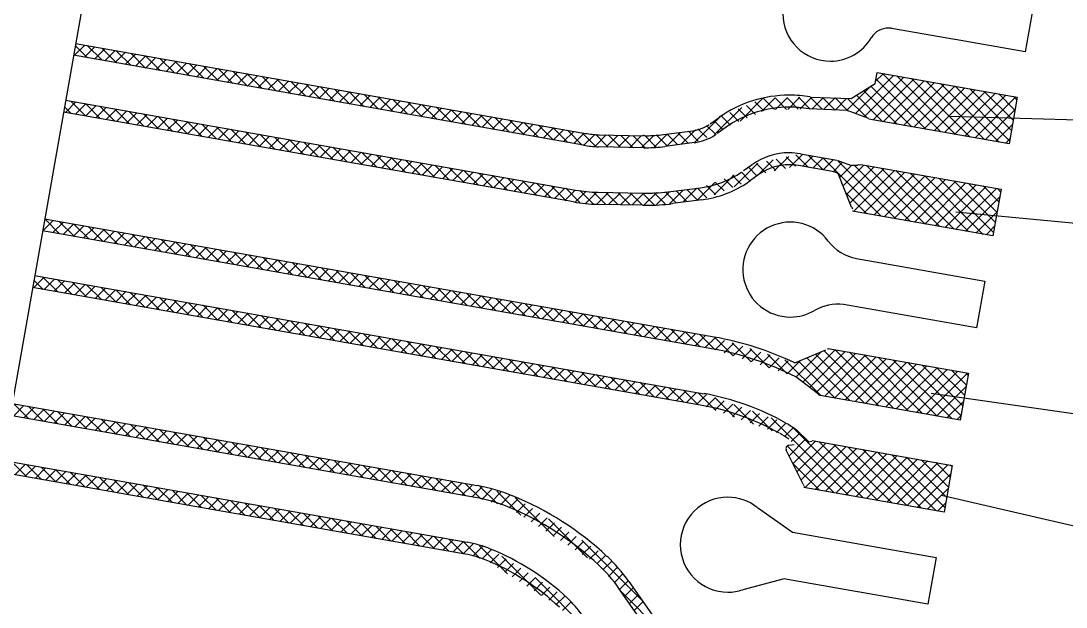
# Model space of a CAD drawing. Header units: millimetres. Extents: x 3193 to 3447, y -44 to 135.
# Drawn here: x 3371.35 to 3383.1, y 53.46 to 60.05 of the extents above; entities that cross this region are included whole.
import ezdxf

# ---------------------------------------------------------------- set-up
doc = ezdxf.new("R2010")
doc.units = ezdxf.units.MM
doc.header["$LTSCALE"] = 23.1
doc.layers.add('gbr-dxf_layer0', color=7, linetype='CONTINUOUS')
doc.layers.add('備註', color=1, linetype='CONTINUOUS')

msp = doc.modelspace()

# ---------------------------------------------------------------- linework, layer by layer
at = {"layer": 'gbr-dxf_layer0', "linetype": 'Continuous'}
for p, q in [((3382.731, 60.223), (3382.638, 59.698)), ((3381.847, 59.837), (3381.136, 59.962)), ((3382.638, 59.698), (3381.851, 59.836)), ((3380.951, 59.343), (3380.973, 59.467)), ((3380.973, 59.467), (3382.549, 59.189)), ((3380.682, 59.173), (3380.951, 59.343)), ((3380.221, 59.19), (3380.682, 59.173)), ((3382.549, 59.189), (3382.456, 58.664)), ((3371.856, 59.155), (3377.587, 58.145)), ((3377.563, 58.012), (3371.833, 59.022)), ((3380.638, 59.039), (3380.212, 59.056)), ((3380.881, 58.95), (3380.638, 59.039)), ((3382.456, 58.664), (3380.88, 58.941)), ((3377.85, 58.766), (3378.344, 58.756)), ((3380.492, 58.349), (3380.09, 58.42)), ((3380.534, 58.478), (3380.675, 58.425)), ((3380.675, 58.425), (3380.752, 58.426)), ((3380.789, 58.426), (3380.791, 58.433)), ((3380.791, 58.433), (3382.367, 58.155)), ((3380.537, 58.332), (3380.492, 58.349)), ((3380.686, 57.955), (3380.537, 58.332)), ((3382.367, 58.155), (3382.274, 57.63)), ((3382.274, 57.63), (3380.698, 57.907)), ((3380.744, 57.375), (3382.184, 57.121)), ((3371.509, 57.184), (3379.03, 55.858)), ((3382.184, 57.121), (3382.091, 56.596)), ((3379.007, 55.725), (3371.485, 57.051)), ((3382.091, 56.596), (3380.596, 56.859)), ((3380.048, 56.204), (3380.399, 56.351)), ((3380.423, 56.353), (3380.426, 56.365)), ((3380.426, 56.365), (3382.002, 56.087)), ((3380.314, 55.852), (3380.062, 56.047)), ((3382.002, 56.087), (3381.909, 55.562)), ((3381.909, 55.562), (3380.333, 55.839)), ((3380.074, 55.448), (3380.206, 55.316)), ((3380.206, 55.316), (3380.242, 55.323)), ((3380.243, 55.331), (3381.819, 55.053)), ((3380.143, 54.841), (3379.953, 55.224)), ((3379.982, 55.278), (3380.042, 55.289)), ((3381.819, 55.053), (3381.727, 54.528)), ((3381.727, 54.528), (3380.151, 54.805)), ((3379.629, 54.579), (3380.023, 54.304)), ((3380.023, 54.304), (3380.85, 54.158)), ((3380.85, 54.157), (3381.637, 54.019)), ((3381.637, 54.019), (3381.545, 53.493)), ((3379.929, 53.779), (3379.467, 53.656)), ((3379.969, 53.772), (3379.929, 53.779)), ((3381.545, 53.493), (3380.758, 53.632))]:
    msp.add_line(p, q, dxfattribs=at)
at = {"layer": 'gbr-dxf_layer0'}
for p, q in [((3371.969, 59.792), (3377.698, 58.782)), ((3377.675, 58.649), (3371.945, 59.659)), ((3379.1, 58.891), (3379.2, 58.962)), ((3379.277, 58.852), (3379.177, 58.781)), ((3378.574, 58.769), (3378.903, 58.812)), ((3378.351, 58.621), (3377.847, 58.631)), ((3378.921, 58.678), (3378.591, 58.635)), ((3380.113, 58.553), (3380.521, 58.481)), ((3379.473, 58.364), (3379.572, 58.433)), ((3379.65, 58.323), (3379.552, 58.254)), ((3378.657, 58.128), (3378.988, 58.17)), ((3377.835, 58.12), (3378.343, 58.11)), ((3379.005, 58.037), (3378.675, 57.994)), ((3378.34, 57.975), (3377.832, 57.985)), ((3371.621, 57.821), (3379.142, 56.495)), ((3379.118, 56.362), (3371.598, 57.688)), ((3371.255, 55.747), (3376.481, 54.826)), ((3376.458, 54.693), (3371.232, 55.614)), ((3371.143, 55.11), (3376.369, 54.189)), ((3376.346, 54.056), (3371.119, 54.977)), ((3378.379, 53.232), (3378.074, 53.67)), ((3378.184, 53.747), (3378.49, 53.309)), ((3380.754, 53.633), (3379.969, 53.771))]:
    msp.add_line(p, q, dxfattribs=at)
at = {"layer": 'gbr-dxf_layer0', "linetype": 'Continuous'}
for centre, radius, start, end in [((3380.449, 60.126), 0.533, 179.9991, 270.0009), ((3381.102, 59.74), 0.225, 89.9981, 148.36), ((3381.102, 59.741), 0.224, 81.2142, 90.0076), ((3380.449, 60.126), 0.533, 269.9976, 329.8601), ((3379.987, 57.841), 1.37, 80.1474, 89.992), ((3379.987, 57.84), 1.236, 90.0042, 125.0171), ((3379.987, 57.841), 1.235, 79.954, 89.9938), ((3377.881, 59.798), 1.032, 259.8322, 268.2594), ((3378.352, 58.69), 0.0672, 80.6585, 97.5466), ((3378.85, 59.227), 0.554, 277.3906, 303.5854), ((3379.126, 58.825), 0.0667, 297.4501, 308.6805), ((3378.38, 60.131), 1.51, 268.9908, 270.0358), ((3378.381, 60.226), 1.605, 269.9956, 277.5102), ((3379.987, 57.84), 0.724, 89.9992, 124.9077), ((3379.987, 57.841), 0.723, 79.9906, 90.0057), ((3379.987, 57.84), 0.589, 89.9985, 124.9092), ((3379.987, 57.841), 0.588, 79.9914, 90.0084), ((3380.766, 58.351), 0.0763, 80.35, 100.5984), ((3377.878, 59.798), 1.678, 260.0051, 268.5083), ((3378.381, 60.226), 2.116, 270.005, 277.4976), ((3377.878, 59.798), 1.813, 260.0041, 268.5073), ((3378.382, 60.136), 2.026, 268.9197, 269.9815), ((3380.721, 57.969), 0.0382, 201.4468, 241.2051), ((3380.842, 57.891), 0.525, 217.5051, 259.1438), ((3380.533, 56.338), 0.525, 83.0946, 119.9112), ((3379.999, 57.252), 0.533, 269.9961, 300.7015), ((3378.532, 53.038), 3.51, 64.4138, 79.9924), ((3378.532, 53.038), 3.375, 63.0481, 79.9923), ((3380.337, 55.882), 0.0381, 232.2174, 265.1944), ((3378.781, 53.488), 2.349, 56.9547, 59.9896), ((3380.026, 55.401), 0.0669, 44.5094, 57.0214), ((3379.988, 55.241), 0.0383, 99.1622, 206.3653), ((3380.177, 54.858), 0.0382, 206.0381, 233.7656), ((3379.296, 54.162), 0.533, 89.9991, 180.0009), ((3379.296, 54.162), 0.533, 51.8681, 90.0015), ((3379.296, 54.162), 0.533, 179.9991, 270.0009), ((3379.296, 54.161), 0.533, 269.9958, 288.5019)]:
    msp.add_arc(centre, radius, start, end, dxfattribs=at)
at = {"layer": 'gbr-dxf_layer0'}
for centre, radius, start, end in [((3379.987, 57.84), 1.371, 90.0055, 125.0183), ((3378.85, 59.227), 0.419, 277.3938, 304.258), ((3378.381, 60.227), 1.471, 269.9999, 277.5063), ((3377.881, 59.799), 1.168, 259.8376, 268.2592), ((3378.85, 59.227), 1.066, 277.456, 304.3565), ((3378.326, 59.865), 2.025, 306.5316, 307.2009), ((3378.85, 59.227), 1.201, 277.4567, 304.3916), ((3378.383, 60.227), 2.253, 268.9326, 269.9489), ((3378.381, 60.227), 2.253, 270.0083, 277.4949), ((3379.999, 57.252), 0.533, 36.84, 270.0001), ((3378.533, 53.037), 2.865, 60.3564, 79.9981), ((3378.533, 53.037), 2.73, 60.5099, 79.9973), ((3378.776, 53.479), 2.225, 57.1404, 60.162), ((3376.146, 52.923), 1.932, 67.8104, 79.9934), ((3376.146, 52.923), 1.797, 67.8113, 79.9943), ((3375.576, 51.514), 3.452, 46.802, 67.8738), ((3375.576, 51.514), 3.317, 46.8019, 67.8733), ((3376.147, 52.923), 1.285, 67.8534, 80.0077), ((3376.147, 52.923), 1.15, 67.8573, 80.0095), ((3375.577, 51.514), 2.805, 46.8209, 67.9019), ((3376.699, 52.709), 1.813, 34.9732, 46.8238), ((3375.577, 51.514), 2.67, 46.821, 67.9018), ((3376.699, 52.709), 1.678, 34.9751, 46.825), ((3376.699, 52.708), 1.167, 34.9837, 46.8555)]:
    msp.add_arc(centre, radius, start, end, dxfattribs=at)
at = {"layer": '備註'}
msp.add_line((3374.349, 73.293), (3366.959, 31.385), dxfattribs=at)
at = {"layer": '備註', "color": 2, "linetype": 'Continuous'}
for p, q in [((3371.954, 59.657), (3372.071, 59.774)), ((3372.102, 59.631), (3371.964, 59.769)), ((3372.069, 59.637), (3372.185, 59.754)), ((3372.266, 59.603), (3372.099, 59.769)), ((3372.183, 59.617), (3372.3, 59.734)), ((3372.429, 59.574), (3372.263, 59.74)), ((3372.298, 59.597), (3372.414, 59.713)), ((3372.412, 59.577), (3372.529, 59.693)), ((3372.593, 59.545), (3372.426, 59.711)), ((3372.527, 59.557), (3372.643, 59.673)), ((3372.756, 59.516), (3372.59, 59.683)), ((3372.641, 59.536), (3372.758, 59.653)), ((3372.92, 59.487), (3372.753, 59.654)), ((3372.756, 59.516), (3372.872, 59.633)), ((3372.87, 59.496), (3372.987, 59.613)), ((3373.083, 59.458), (3372.917, 59.625)), ((3372.985, 59.476), (3373.101, 59.592)), ((3373.247, 59.43), (3373.08, 59.596)), ((3373.099, 59.456), (3373.216, 59.572)), ((3373.214, 59.435), (3373.33, 59.552)), ((3373.41, 59.401), (3373.244, 59.567)), ((3373.574, 59.372), (3373.407, 59.538)), ((3373.328, 59.415), (3373.445, 59.532)), ((3373.443, 59.395), (3373.56, 59.512)), ((3373.557, 59.375), (3373.674, 59.491)), ((3373.737, 59.343), (3373.571, 59.51)), ((3373.672, 59.355), (3373.789, 59.471)), ((3373.901, 59.314), (3373.734, 59.481)), ((3373.787, 59.334), (3373.903, 59.451)), ((3374.064, 59.286), (3373.898, 59.452)), ((3373.901, 59.314), (3374.018, 59.431)), ((3374.228, 59.257), (3374.061, 59.423)), ((3380.731, 59.005), (3381.16, 59.434)), ((3380.954, 59.363), (3381.045, 59.454)), ((3381.691, 58.799), (3381.033, 59.456)), ((3381.854, 58.77), (3381.197, 59.427)), ((3374.016, 59.294), (3374.132, 59.411)), ((3374.13, 59.274), (3374.247, 59.39)), ((3374.391, 59.228), (3374.225, 59.394)), ((3374.245, 59.254), (3374.361, 59.37)), ((3374.359, 59.234), (3374.476, 59.35)), ((3374.555, 59.199), (3374.389, 59.365)), ((3374.474, 59.213), (3374.59, 59.33)), ((3374.718, 59.17), (3374.552, 59.337)), ((3374.588, 59.193), (3374.705, 59.31)), ((3374.882, 59.141), (3374.716, 59.308)), ((3380.631, 59.039), (3380.906, 59.315)), ((3380.83, 58.969), (3381.274, 59.414)), ((3381.364, 58.856), (3380.905, 59.314)), ((3380.928, 58.933), (3381.389, 59.393)), ((3381.527, 58.827), (3380.96, 59.395)), ((3381.043, 58.913), (3381.503, 59.373)), ((3381.157, 58.893), (3381.618, 59.353)), ((3381.272, 58.872), (3381.732, 59.333)), ((3382.018, 58.741), (3381.36, 59.398)), ((3381.386, 58.852), (3381.847, 59.313)), ((3382.181, 58.712), (3381.524, 59.37)), ((3382.345, 58.683), (3381.687, 59.341)), ((3382.462, 58.7), (3381.851, 59.312)), ((3374.703, 59.173), (3374.819, 59.29)), ((3374.817, 59.153), (3374.934, 59.269)), ((3375.046, 59.113), (3374.879, 59.279)), ((3374.932, 59.133), (3375.048, 59.249)), ((3375.209, 59.084), (3375.043, 59.25)), ((3375.046, 59.112), (3375.163, 59.229)), ((3375.161, 59.092), (3375.277, 59.209)), ((3375.373, 59.055), (3375.206, 59.221)), ((3375.275, 59.072), (3375.392, 59.189)), ((3375.536, 59.026), (3375.37, 59.192)), ((3379.833, 59.049), (3379.967, 59.184)), ((3379.97, 59.052), (3380.105, 59.188)), ((3380.222, 59.055), (3380.09, 59.187)), ((3380.106, 59.054), (3380.242, 59.19)), ((3380.362, 59.05), (3380.221, 59.19)), ((3380.242, 59.054), (3380.372, 59.185)), ((3380.502, 59.044), (3380.361, 59.185)), ((3381.036, 58.914), (3380.741, 59.21)), ((3381.2, 58.885), (3380.823, 59.262)), ((3381.501, 58.832), (3381.961, 59.292)), ((3381.615, 58.812), (3382.076, 59.272)), ((3381.73, 58.792), (3382.19, 59.252)), ((3381.845, 58.771), (3382.305, 59.232)), ((3381.959, 58.751), (3382.419, 59.212)), ((3382.483, 58.815), (3382.014, 59.283)), ((3382.074, 58.731), (3382.534, 59.192)), ((3382.503, 58.929), (3382.178, 59.254)), ((3382.523, 59.044), (3382.341, 59.225)), ((3382.543, 59.158), (3382.505, 59.197)), ((3371.918, 59.007), (3371.843, 59.082)), ((3371.854, 59.018), (3371.971, 59.135)), ((3372.082, 58.978), (3371.915, 59.145)), ((3371.968, 58.998), (3372.085, 59.115)), ((3372.245, 58.949), (3372.079, 59.116)), ((3372.083, 58.978), (3372.2, 59.095)), ((3372.198, 58.958), (3372.314, 59.074)), ((3372.409, 58.921), (3372.242, 59.087)), ((3375.39, 59.052), (3375.506, 59.168)), ((3375.504, 59.032), (3375.621, 59.148)), ((3375.7, 58.997), (3375.533, 59.164)), ((3375.619, 59.012), (3375.735, 59.128)), ((3375.863, 58.968), (3375.697, 59.135)), ((3375.733, 58.991), (3375.85, 59.108)), ((3375.848, 58.971), (3375.964, 59.088)), ((3376.027, 58.94), (3375.86, 59.106)), ((3375.962, 58.951), (3376.079, 59.067)), ((3376.19, 58.911), (3376.024, 59.077)), ((3379.148, 58.769), (3379.453, 59.074)), ((3379.434, 58.92), (3379.691, 59.178)), ((3379.607, 58.996), (3379.506, 59.097)), ((3379.701, 59.037), (3379.6, 59.138)), ((3379.674, 59.026), (3379.829, 59.181)), ((3379.823, 59.049), (3379.695, 59.178)), ((3379.956, 59.051), (3379.827, 59.181)), ((3380.088, 59.054), (3379.958, 59.184)), ((3380.371, 59.049), (3380.502, 59.18)), ((3380.644, 59.037), (3380.501, 59.18)), ((3380.501, 59.044), (3380.631, 59.175)), ((3380.857, 58.959), (3380.641, 59.174)), ((3372.312, 58.938), (3372.429, 59.054)), ((3372.572, 58.892), (3372.406, 59.058)), ((3372.427, 58.917), (3372.543, 59.034)), ((3372.541, 58.897), (3372.658, 59.014)), ((3372.736, 58.863), (3372.569, 59.029)), ((3372.656, 58.877), (3372.772, 58.994)), ((3372.899, 58.834), (3372.733, 59.001)), ((3372.77, 58.857), (3372.887, 58.973)), ((3372.885, 58.837), (3373.001, 58.953)), ((3373.063, 58.805), (3372.896, 58.972)), ((3376.077, 58.931), (3376.193, 59.047)), ((3376.354, 58.882), (3376.187, 59.048)), ((3376.191, 58.911), (3376.308, 59.027)), ((3376.306, 58.89), (3376.422, 59.007)), ((3376.517, 58.853), (3376.351, 59.02)), ((3376.42, 58.87), (3376.537, 58.987)), ((3376.681, 58.824), (3376.514, 58.991)), ((3376.535, 58.85), (3376.651, 58.967)), ((3376.844, 58.795), (3376.678, 58.962)), ((3378.923, 58.679), (3379.212, 58.967)), ((3379.326, 58.873), (3379.226, 58.974)), ((3379.42, 58.914), (3379.319, 59.015)), ((3379.513, 58.955), (3379.413, 59.056)), ((3382.188, 58.711), (3382.523, 59.046)), ((3372.999, 58.817), (3373.116, 58.933)), ((3373.226, 58.776), (3373.06, 58.943)), ((3373.114, 58.796), (3373.23, 58.913)), ((3373.39, 58.748), (3373.223, 58.914)), ((3373.228, 58.776), (3373.345, 58.893)), ((3373.343, 58.756), (3373.459, 58.872)), ((3373.553, 58.719), (3373.387, 58.885)), ((3373.457, 58.736), (3373.574, 58.852)), ((3373.717, 58.69), (3373.551, 58.856)), ((3373.572, 58.716), (3373.688, 58.832)), ((3376.649, 58.83), (3376.766, 58.946)), ((3376.764, 58.81), (3376.881, 58.926)), ((3377.008, 58.767), (3376.841, 58.933)), ((3376.879, 58.789), (3376.995, 58.906)), ((3376.993, 58.769), (3377.11, 58.886)), ((3377.171, 58.738), (3377.005, 58.904)), ((3377.108, 58.749), (3377.224, 58.866)), ((3377.335, 58.709), (3377.169, 58.875)), ((3377.222, 58.729), (3377.339, 58.845)), ((3377.498, 58.68), (3377.332, 58.847)), ((3379.061, 58.734), (3378.961, 58.834)), ((3379.157, 58.772), (3379.059, 58.871)), ((3379.24, 58.825), (3379.143, 58.922)), ((3382.303, 58.691), (3382.495, 58.883)), ((3373.686, 58.695), (3373.803, 58.812)), ((3373.88, 58.661), (3373.714, 58.828)), ((3373.801, 58.675), (3373.917, 58.792)), ((3374.044, 58.632), (3373.878, 58.799)), ((3373.915, 58.655), (3374.032, 58.772)), ((3374.03, 58.635), (3374.146, 58.751)), ((3374.208, 58.603), (3374.041, 58.77)), ((3374.144, 58.615), (3374.261, 58.731)), ((3374.371, 58.575), (3374.205, 58.741)), ((3377.337, 58.709), (3377.453, 58.825)), ((3377.451, 58.689), (3377.568, 58.805)), ((3377.662, 58.651), (3377.496, 58.818)), ((3377.566, 58.668), (3377.682, 58.785)), ((3377.813, 58.635), (3377.659, 58.789)), ((3377.68, 58.648), (3377.803, 58.771)), ((3377.802, 58.636), (3377.931, 58.765)), ((3377.954, 58.629), (3377.813, 58.77)), ((3377.931, 58.63), (3378.063, 58.762)), ((3378.091, 58.626), (3377.953, 58.764)), ((3378.063, 58.627), (3378.195, 58.759)), ((3378.228, 58.624), (3378.091, 58.761)), ((3378.195, 58.624), (3378.328, 58.757)), ((3378.365, 58.622), (3378.228, 58.759)), ((3378.327, 58.622), (3378.469, 58.763)), ((3378.492, 58.629), (3378.364, 58.758)), ((3378.468, 58.628), (3378.614, 58.774)), ((3378.618, 58.638), (3378.492, 58.764)), ((3378.613, 58.638), (3378.769, 58.794)), ((3378.737, 58.654), (3378.617, 58.774)), ((3378.856, 58.67), (3378.736, 58.79)), ((3378.768, 58.658), (3378.933, 58.823)), ((3378.965, 58.696), (3378.855, 58.806)), ((3382.417, 58.67), (3382.466, 58.719)), ((3374.259, 58.594), (3374.375, 58.711)), ((3374.535, 58.546), (3374.368, 58.712)), ((3374.373, 58.574), (3374.49, 58.691)), ((3374.488, 58.554), (3374.604, 58.671)), ((3374.698, 58.517), (3374.532, 58.683)), ((3374.602, 58.534), (3374.719, 58.65)), ((3374.862, 58.488), (3374.695, 58.655)), ((3374.717, 58.514), (3374.833, 58.63)), ((3374.831, 58.494), (3374.948, 58.61)), ((3375.025, 58.459), (3374.859, 58.626)), ((3374.946, 58.473), (3375.062, 58.59)), ((3375.189, 58.431), (3375.022, 58.597)), ((3375.06, 58.453), (3375.177, 58.57)), ((3375.175, 58.433), (3375.292, 58.549)), ((3375.352, 58.402), (3375.186, 58.568)), ((3375.289, 58.413), (3375.406, 58.529)), ((3375.516, 58.373), (3375.349, 58.539)), ((3375.404, 58.393), (3375.521, 58.509)), ((3375.679, 58.344), (3375.513, 58.51)), ((3375.519, 58.372), (3375.635, 58.489)), ((3375.843, 58.315), (3375.676, 58.482)), ((3379.634, 58.312), (3379.808, 58.486)), ((3379.817, 58.36), (3379.981, 58.524)), ((3379.945, 58.389), (3379.841, 58.493)), ((3380.056, 58.413), (3379.951, 58.518)), ((3379.99, 58.398), (3380.14, 58.549)), ((3380.203, 58.4), (3380.061, 58.542)), ((3380.138, 58.412), (3380.254, 58.528)), ((3380.367, 58.371), (3380.2, 58.538)), ((3380.252, 58.392), (3380.369, 58.508)), ((3381.023, 57.85), (3380.364, 58.509)), ((3380.367, 58.371), (3380.483, 58.488)), ((3375.633, 58.352), (3375.75, 58.469)), ((3375.748, 58.332), (3375.864, 58.449)), ((3376.006, 58.286), (3375.84, 58.453)), ((3375.862, 58.312), (3375.979, 58.428)), ((3375.977, 58.292), (3376.093, 58.408)), ((3376.17, 58.258), (3376.004, 58.424)), ((3376.091, 58.271), (3376.208, 58.388)), ((3376.333, 58.229), (3376.167, 58.395)), ((3376.206, 58.251), (3376.322, 58.368)), ((3376.497, 58.2), (3376.331, 58.366)), ((3379.367, 58.18), (3379.635, 58.448)), ((3379.624, 58.305), (3379.528, 58.402)), ((3379.725, 58.34), (3379.62, 58.444)), ((3379.835, 58.364), (3379.73, 58.469)), ((3380.481, 58.351), (3380.587, 58.457)), ((3381.186, 57.821), (3380.529, 58.478)), ((3380.554, 58.289), (3380.69, 58.425)), ((3380.592, 58.193), (3380.826, 58.426)), ((3380.63, 58.096), (3380.941, 58.406)), ((3380.668, 57.999), (3381.055, 58.386)), ((3380.709, 57.905), (3381.17, 58.366)), ((3381.35, 57.793), (3380.717, 58.425)), ((3381.513, 57.764), (3380.856, 58.421)), ((3381.677, 57.735), (3381.019, 58.392)), ((3381.84, 57.706), (3381.183, 58.364)), ((3376.32, 58.231), (3376.437, 58.348)), ((3376.435, 58.211), (3376.551, 58.327)), ((3376.661, 58.171), (3376.494, 58.338)), ((3376.549, 58.191), (3376.666, 58.307)), ((3376.824, 58.142), (3376.658, 58.309)), ((3376.664, 58.171), (3376.78, 58.287)), ((3376.778, 58.15), (3376.895, 58.267)), ((3376.988, 58.113), (3376.821, 58.28)), ((3376.893, 58.13), (3377.009, 58.247)), ((3377.151, 58.085), (3376.985, 58.251)), ((3379.144, 58.091), (3379.368, 58.316)), ((3379.352, 58.174), (3379.254, 58.272)), ((3379.448, 58.212), (3379.351, 58.309)), ((3379.545, 58.25), (3379.449, 58.346)), ((3380.824, 57.885), (3381.284, 58.346)), ((3380.938, 57.865), (3381.399, 58.326)), ((3381.053, 57.845), (3381.513, 58.305)), ((3381.167, 57.825), (3381.628, 58.285)), ((3381.282, 57.805), (3381.742, 58.265)), ((3382.004, 57.677), (3381.346, 58.335)), ((3382.167, 57.648), (3381.51, 58.306)), ((3382.281, 57.669), (3381.673, 58.277)), ((3382.301, 57.784), (3381.837, 58.248)), ((3377.007, 58.11), (3377.124, 58.227)), ((3377.122, 58.09), (3377.238, 58.206)), ((3377.315, 58.056), (3377.148, 58.222)), ((3377.236, 58.07), (3377.353, 58.186)), ((3377.478, 58.027), (3377.312, 58.193)), ((3377.351, 58.049), (3377.467, 58.166)), ((3377.465, 58.029), (3377.582, 58.146)), ((3377.635, 58.005), (3377.475, 58.165)), ((3377.581, 58.01), (3377.704, 58.133)), ((3377.785, 57.99), (3377.634, 58.14)), ((3378.64, 57.992), (3378.794, 58.145)), ((3378.837, 58.015), (3378.717, 58.136)), ((3378.792, 58.009), (3378.948, 58.165)), ((3378.957, 58.03), (3378.836, 58.151)), ((3378.947, 58.029), (3379.15, 58.232)), ((3379.062, 58.059), (3378.955, 58.166)), ((3379.159, 58.097), (3379.059, 58.197)), ((3379.255, 58.136), (3379.156, 58.235)), ((3381.396, 57.784), (3381.857, 58.245)), ((3381.511, 57.764), (3381.971, 58.225)), ((3381.625, 57.744), (3382.086, 58.204)), ((3381.74, 57.724), (3382.2, 58.184)), ((3381.854, 57.704), (3382.315, 58.164)), ((3382.321, 57.898), (3382, 58.219)), ((3382.341, 58.013), (3382.164, 58.191)), ((3382.362, 58.127), (3382.327, 58.162)), ((3377.703, 57.998), (3377.826, 58.121)), ((3377.926, 57.983), (3377.784, 58.125)), ((3377.826, 57.986), (3377.958, 58.118)), ((3378.063, 57.981), (3377.926, 58.118)), ((3377.958, 57.983), (3378.09, 58.115)), ((3378.201, 57.978), (3378.063, 58.116)), ((3378.09, 57.98), (3378.222, 58.112)), ((3378.338, 57.976), (3378.2, 58.113)), ((3378.222, 57.978), (3378.355, 58.111)), ((3378.468, 57.98), (3378.338, 58.11)), ((3378.354, 57.975), (3378.498, 58.119)), ((3378.594, 57.989), (3378.466, 58.117)), ((3378.496, 57.982), (3378.641, 58.127)), ((3378.718, 58), (3378.593, 58.124)), ((3380.859, 57.879), (3380.623, 58.115)), ((3381.969, 57.683), (3382.351, 58.065)), ((3382.083, 57.663), (3382.322, 57.902)), ((3382.198, 57.643), (3382.293, 57.738))]:
    msp.add_line(p, q, dxfattribs=at)
at = {"layer": '備註', "color": 1, "linetype": 'Continuous'}
for p, q in [((3381.8, 58.975), (3421.911, 57.858)), ((3381.86, 57.902), (3421.495, 54.158)), ((3381.581, 55.865), (3420.17, 50.324)), ((3381.697, 54.718), (3418.782, 46.103))]:
    msp.add_line(p, q, dxfattribs=at)
at = {"layer": '備註', "color": 4, "linetype": 'Continuous'}
for p, q in [((3371.601, 57.688), (3371.717, 57.804)), ((3371.789, 57.655), (3371.622, 57.821)), ((3371.715, 57.668), (3371.832, 57.784)), ((3371.952, 57.626), (3371.786, 57.792)), ((3371.83, 57.647), (3371.946, 57.764)), ((3371.944, 57.627), (3372.061, 57.744)), ((3372.116, 57.597), (3371.95, 57.763)), ((3372.059, 57.607), (3372.176, 57.723)), ((3372.279, 57.568), (3372.113, 57.734)), ((3372.174, 57.587), (3372.29, 57.703)), ((3372.443, 57.539), (3372.277, 57.706)), ((3372.288, 57.567), (3372.405, 57.683)), ((3372.403, 57.546), (3372.519, 57.663)), ((3372.607, 57.51), (3372.44, 57.677)), ((3372.517, 57.526), (3372.634, 57.643)), ((3372.77, 57.482), (3372.604, 57.648)), ((3372.632, 57.506), (3372.748, 57.623)), ((3372.746, 57.486), (3372.863, 57.602)), ((3372.934, 57.453), (3372.767, 57.619)), ((3372.861, 57.466), (3372.977, 57.582)), ((3373.097, 57.424), (3372.931, 57.59)), ((3372.975, 57.445), (3373.092, 57.562)), ((3373.09, 57.425), (3373.206, 57.542)), ((3373.261, 57.395), (3373.094, 57.561)), ((3373.204, 57.405), (3373.321, 57.522)), ((3373.424, 57.366), (3373.258, 57.533)), ((3373.319, 57.385), (3373.435, 57.501)), ((3373.588, 57.337), (3373.421, 57.504)), ((3373.433, 57.365), (3373.55, 57.481)), ((3373.548, 57.344), (3373.664, 57.461)), ((3373.751, 57.309), (3373.585, 57.475)), ((3373.662, 57.324), (3373.779, 57.441)), ((3373.915, 57.28), (3373.748, 57.446)), ((3373.777, 57.304), (3373.893, 57.421)), ((3373.891, 57.284), (3374.008, 57.4)), ((3374.078, 57.251), (3373.912, 57.417)), ((3374.006, 57.264), (3374.122, 57.38)), ((3374.242, 57.222), (3374.076, 57.388)), ((3374.12, 57.244), (3374.237, 57.36)), ((3374.235, 57.223), (3374.351, 57.34)), ((3374.405, 57.193), (3374.239, 57.36)), ((3374.349, 57.203), (3374.466, 57.32)), ((3374.569, 57.164), (3374.403, 57.331)), ((3374.464, 57.183), (3374.58, 57.299)), ((3374.733, 57.136), (3374.566, 57.302)), ((3374.578, 57.163), (3374.695, 57.279)), ((3374.693, 57.143), (3374.809, 57.259)), ((3374.896, 57.107), (3374.73, 57.273)), ((3374.807, 57.122), (3374.924, 57.239)), ((3375.06, 57.078), (3374.893, 57.244)), ((3374.922, 57.102), (3375.038, 57.219)), ((3375.036, 57.082), (3375.153, 57.199)), ((3375.223, 57.049), (3375.057, 57.215)), ((3371.605, 57.03), (3371.5, 57.135)), ((3371.501, 57.049), (3371.617, 57.165)), ((3371.769, 57.001), (3371.602, 57.168)), ((3371.615, 57.028), (3371.732, 57.145)), ((3371.73, 57.008), (3371.846, 57.125)), ((3371.932, 56.973), (3371.766, 57.139)), ((3371.844, 56.988), (3371.961, 57.105)), ((3372.096, 56.944), (3371.929, 57.11)), ((3371.959, 56.968), (3372.075, 57.084)), ((3372.259, 56.915), (3372.093, 57.081)), ((3375.151, 57.062), (3375.267, 57.178)), ((3375.387, 57.02), (3375.22, 57.187)), ((3375.265, 57.042), (3375.382, 57.158)), ((3375.38, 57.021), (3375.496, 57.138)), ((3375.55, 56.991), (3375.384, 57.158)), ((3375.494, 57.001), (3375.611, 57.118)), ((3375.714, 56.963), (3375.547, 57.129)), ((3375.609, 56.981), (3375.725, 57.098)), ((3375.877, 56.934), (3375.711, 57.1)), ((3375.723, 56.961), (3375.84, 57.077)), ((3376.041, 56.905), (3375.874, 57.071)), ((3372.073, 56.948), (3372.19, 57.064)), ((3372.188, 56.927), (3372.304, 57.044)), ((3372.423, 56.886), (3372.256, 57.052)), ((3372.302, 56.907), (3372.419, 57.024)), ((3372.417, 56.887), (3372.533, 57.004)), ((3372.586, 56.857), (3372.42, 57.024)), ((3372.531, 56.867), (3372.648, 56.983)), ((3372.75, 56.828), (3372.583, 56.995)), ((3372.646, 56.847), (3372.762, 56.963)), ((3372.913, 56.8), (3372.747, 56.966)), ((3375.838, 56.941), (3375.954, 57.057)), ((3375.952, 56.92), (3376.069, 57.037)), ((3376.204, 56.876), (3376.038, 57.042)), ((3376.067, 56.9), (3376.183, 57.017)), ((3376.181, 56.88), (3376.298, 56.997)), ((3376.368, 56.847), (3376.202, 57.014)), ((3376.296, 56.86), (3376.413, 56.976)), ((3376.531, 56.818), (3376.365, 56.985)), ((3376.41, 56.84), (3376.527, 56.956)), ((3376.695, 56.79), (3376.529, 56.956)), ((3372.76, 56.827), (3372.877, 56.943)), ((3372.875, 56.806), (3372.991, 56.923)), ((3373.077, 56.771), (3372.91, 56.937)), ((3372.989, 56.786), (3373.106, 56.903)), ((3373.24, 56.742), (3373.074, 56.908)), ((3373.104, 56.766), (3373.22, 56.882)), ((3373.218, 56.746), (3373.335, 56.862)), ((3373.404, 56.713), (3373.238, 56.879)), ((3373.333, 56.726), (3373.449, 56.842)), ((3373.567, 56.684), (3373.401, 56.851)), ((3376.525, 56.82), (3376.642, 56.936)), ((3376.64, 56.799), (3376.756, 56.916)), ((3376.859, 56.761), (3376.692, 56.927)), ((3376.754, 56.779), (3376.871, 56.896)), ((3377.022, 56.732), (3376.856, 56.898)), ((3376.869, 56.759), (3376.985, 56.875)), ((3376.983, 56.739), (3377.1, 56.855)), ((3377.186, 56.703), (3377.019, 56.869)), ((3377.349, 56.674), (3377.183, 56.841)), ((3373.447, 56.705), (3373.564, 56.822)), ((3373.562, 56.685), (3373.678, 56.802)), ((3373.731, 56.655), (3373.565, 56.822)), ((3373.676, 56.665), (3373.793, 56.782)), ((3373.895, 56.627), (3373.728, 56.793)), ((3373.791, 56.645), (3373.907, 56.761)), ((3374.058, 56.598), (3373.892, 56.764)), ((3373.905, 56.625), (3374.022, 56.741)), ((3374.02, 56.604), (3374.136, 56.721)), ((3374.222, 56.569), (3374.055, 56.735)), ((3377.098, 56.719), (3377.214, 56.835)), ((3377.212, 56.698), (3377.329, 56.815)), ((3377.327, 56.678), (3377.443, 56.795)), ((3377.513, 56.645), (3377.346, 56.812)), ((3377.441, 56.658), (3377.558, 56.775)), ((3377.676, 56.617), (3377.51, 56.783)), ((3377.556, 56.638), (3377.672, 56.754)), ((3377.67, 56.618), (3377.787, 56.734)), ((3377.84, 56.588), (3377.673, 56.754)), ((3378.003, 56.559), (3377.837, 56.725)), ((3374.134, 56.584), (3374.251, 56.701)), ((3374.385, 56.54), (3374.219, 56.706)), ((3374.249, 56.564), (3374.366, 56.681)), ((3374.363, 56.544), (3374.48, 56.66)), ((3374.549, 56.511), (3374.382, 56.678)), ((3374.478, 56.524), (3374.595, 56.64)), ((3374.712, 56.482), (3374.546, 56.649)), ((3374.593, 56.503), (3374.709, 56.62)), ((3374.876, 56.454), (3374.709, 56.62)), ((3377.785, 56.597), (3377.901, 56.714)), ((3377.899, 56.577), (3378.016, 56.694)), ((3378.167, 56.53), (3378, 56.696)), ((3378.014, 56.557), (3378.13, 56.674)), ((3378.128, 56.537), (3378.245, 56.653)), ((3378.33, 56.501), (3378.164, 56.668)), ((3378.243, 56.517), (3378.359, 56.633)), ((3378.494, 56.472), (3378.328, 56.639)), ((3378.357, 56.496), (3378.474, 56.613)), ((3378.657, 56.444), (3378.491, 56.61)), ((3374.707, 56.483), (3374.824, 56.6)), ((3374.822, 56.463), (3374.938, 56.58)), ((3375.039, 56.425), (3374.873, 56.591)), ((3374.936, 56.443), (3375.053, 56.559)), ((3375.203, 56.396), (3375.036, 56.562)), ((3375.051, 56.423), (3375.167, 56.539)), ((3375.165, 56.403), (3375.282, 56.519)), ((3375.366, 56.367), (3375.2, 56.533)), ((3375.28, 56.382), (3375.396, 56.499)), ((3375.53, 56.338), (3375.364, 56.505)), ((3378.472, 56.476), (3378.588, 56.593)), ((3378.586, 56.456), (3378.703, 56.573)), ((3378.821, 56.415), (3378.655, 56.581)), ((3378.701, 56.436), (3378.817, 56.552)), ((3378.815, 56.416), (3378.932, 56.532)), ((3378.985, 56.386), (3378.818, 56.552)), ((3378.93, 56.396), (3379.046, 56.512)), ((3379.155, 56.35), (3378.982, 56.523)), ((3379.044, 56.375), (3379.159, 56.49)), ((3379.357, 56.282), (3379.146, 56.494)), ((3375.394, 56.362), (3375.511, 56.479)), ((3375.509, 56.342), (3375.625, 56.458)), ((3375.693, 56.309), (3375.527, 56.476)), ((3375.623, 56.322), (3375.74, 56.438)), ((3375.857, 56.281), (3375.691, 56.447)), ((3375.738, 56.302), (3375.854, 56.418)), ((3375.852, 56.281), (3375.969, 56.398)), ((3376.021, 56.252), (3375.854, 56.418)), ((3375.967, 56.261), (3376.083, 56.378)), ((3376.184, 56.223), (3376.018, 56.389)), ((3379.154, 56.35), (3379.261, 56.457)), ((3379.255, 56.317), (3379.363, 56.424)), ((3379.56, 56.215), (3379.344, 56.43)), ((3379.356, 56.283), (3379.465, 56.392)), ((3379.762, 56.147), (3379.543, 56.367)), ((3376.081, 56.241), (3376.198, 56.358)), ((3376.348, 56.194), (3376.181, 56.36)), ((3376.196, 56.221), (3376.312, 56.337)), ((3376.31, 56.201), (3376.427, 56.317)), ((3376.511, 56.165), (3376.345, 56.332)), ((3376.425, 56.18), (3376.541, 56.297)), ((3376.675, 56.136), (3376.508, 56.303)), ((3376.539, 56.16), (3376.656, 56.277)), ((3376.654, 56.14), (3376.77, 56.257)), ((3376.838, 56.108), (3376.672, 56.274)), ((3379.457, 56.249), (3379.567, 56.359)), ((3379.558, 56.215), (3379.669, 56.326)), ((3379.659, 56.182), (3379.771, 56.293)), ((3379.964, 56.08), (3379.741, 56.303)), ((3379.76, 56.148), (3379.873, 56.261)), ((3380.063, 56.047), (3380.344, 56.328)), ((3380.138, 55.988), (3380.502, 56.351)), ((3380.668, 55.78), (3380.186, 56.262)), ((3380.214, 55.929), (3380.616, 56.331)), ((3380.831, 55.752), (3380.281, 56.302)), ((3380.29, 55.87), (3380.731, 56.311)), ((3380.995, 55.723), (3380.376, 56.342)), ((3380.385, 55.83), (3380.845, 56.291)), ((3380.5, 55.81), (3380.96, 56.27)), ((3381.158, 55.694), (3380.501, 56.351)), ((3380.614, 55.79), (3381.075, 56.25)), ((3381.322, 55.665), (3380.664, 56.323)), ((3381.485, 55.636), (3380.828, 56.294)), ((3381.649, 55.607), (3380.991, 56.265)), ((3376.768, 56.12), (3376.885, 56.236)), ((3377.002, 56.079), (3376.835, 56.245)), ((3376.883, 56.1), (3376.999, 56.216)), ((3376.997, 56.079), (3377.114, 56.196)), ((3377.165, 56.05), (3376.999, 56.216)), ((3377.112, 56.059), (3377.228, 56.176)), ((3377.329, 56.021), (3377.162, 56.187)), ((3377.226, 56.039), (3377.343, 56.156)), ((3377.492, 55.992), (3377.326, 56.159)), ((3377.341, 56.019), (3377.457, 56.135)), ((3379.861, 56.114), (3379.975, 56.228)), ((3380.341, 55.838), (3379.939, 56.239)), ((3379.962, 56.08), (3380.113, 56.231)), ((3380.504, 55.809), (3380.091, 56.222)), ((3380.729, 55.77), (3381.189, 56.23)), ((3380.843, 55.749), (3381.304, 56.21)), ((3380.958, 55.729), (3381.418, 56.19)), ((3381.072, 55.709), (3381.533, 56.17)), ((3381.812, 55.579), (3381.155, 56.236)), ((3381.187, 55.689), (3381.647, 56.149)), ((3381.917, 55.609), (3381.318, 56.207)), ((3381.937, 55.723), (3381.482, 56.178)), ((3381.958, 55.838), (3381.645, 56.15)), ((3377.455, 55.999), (3377.572, 56.115)), ((3377.656, 55.963), (3377.49, 56.13)), ((3377.57, 55.979), (3377.686, 56.095)), ((3377.819, 55.934), (3377.653, 56.101)), ((3377.684, 55.958), (3377.801, 56.075)), ((3377.799, 55.938), (3377.915, 56.055)), ((3377.983, 55.906), (3377.817, 56.072)), ((3377.913, 55.918), (3378.03, 56.034)), ((3378.147, 55.877), (3377.98, 56.043)), ((3378.028, 55.898), (3378.144, 56.014)), ((3378.31, 55.848), (3378.144, 56.014)), ((3381.301, 55.669), (3381.762, 56.129)), ((3381.416, 55.648), (3381.876, 56.109)), ((3381.53, 55.628), (3381.991, 56.089)), ((3381.978, 55.952), (3381.809, 56.121)), ((3381.998, 56.067), (3381.973, 56.092)), ((3378.142, 55.878), (3378.259, 55.994)), ((3378.257, 55.857), (3378.373, 55.974)), ((3378.474, 55.819), (3378.307, 55.986)), ((3378.371, 55.837), (3378.488, 55.954)), ((3378.637, 55.79), (3378.471, 55.957)), ((3378.486, 55.817), (3378.602, 55.934)), ((3378.6, 55.797), (3378.717, 55.913)), ((3378.801, 55.761), (3378.634, 55.928)), ((3378.964, 55.733), (3378.798, 55.899)), ((3381.645, 55.608), (3381.975, 55.939)), ((3378.715, 55.777), (3378.832, 55.893)), ((3378.83, 55.756), (3378.946, 55.873)), ((3378.944, 55.736), (3379.056, 55.849)), ((3379.163, 55.669), (3378.961, 55.87)), ((3379.052, 55.709), (3379.155, 55.813)), ((3379.373, 55.593), (3379.152, 55.814)), ((3379.151, 55.673), (3379.255, 55.777)), ((3379.25, 55.638), (3379.354, 55.742)), ((3379.348, 55.602), (3379.453, 55.706)), ((3379.584, 55.517), (3379.363, 55.738)), ((3379.447, 55.566), (3379.552, 55.67)), ((3379.795, 55.441), (3379.573, 55.662)), ((3381.759, 55.588), (3381.947, 55.775)), ((3379.546, 55.53), (3379.651, 55.635)), ((3379.645, 55.495), (3379.75, 55.599)), ((3379.744, 55.459), (3379.849, 55.563)), ((3380.654, 54.717), (3379.784, 55.586)), ((3381.874, 55.568), (3381.918, 55.612)), ((3379.843, 55.423), (3379.948, 55.527)), ((3379.933, 55.378), (3380.031, 55.476)), ((3380.817, 54.688), (3380.024, 55.481)), ((3379.985, 55.16), (3380.173, 55.349)), ((3380.01, 55.321), (3380.106, 55.416)), ((3380.029, 55.07), (3380.283, 55.324)), ((3380.981, 54.659), (3380.323, 55.317)), ((3380.49, 54.745), (3379.966, 55.27)), ((3380.074, 54.98), (3380.397, 55.304)), ((3380.119, 54.89), (3380.512, 55.283)), ((3380.166, 54.803), (3380.626, 55.263)), ((3380.28, 54.783), (3380.741, 55.243)), ((3380.395, 54.762), (3380.855, 55.223)), ((3381.144, 54.63), (3380.487, 55.288)), ((3380.509, 54.742), (3380.97, 55.203)), ((3381.308, 54.601), (3380.65, 55.259)), ((3381.471, 54.573), (3380.814, 55.23)), ((3381.635, 54.544), (3380.977, 55.201)), ((3380.624, 54.722), (3381.084, 55.182)), ((3380.738, 54.702), (3381.199, 55.162)), ((3380.853, 54.682), (3381.313, 55.142)), ((3380.967, 54.661), (3381.428, 55.122)), ((3381.082, 54.641), (3381.542, 55.102)), ((3381.736, 54.578), (3381.141, 55.172)), ((3381.196, 54.621), (3381.657, 55.081)), ((3381.756, 54.692), (3381.304, 55.144)), ((3381.776, 54.807), (3381.468, 55.115)), ((3381.796, 54.921), (3381.632, 55.086)), ((3380.327, 54.774), (3380.028, 55.073)), ((3381.311, 54.601), (3381.771, 55.061)), ((3381.425, 54.581), (3381.803, 54.958)), ((3381.816, 55.036), (3381.795, 55.057)), ((3380.163, 54.803), (3380.152, 54.814)), ((3381.54, 54.56), (3381.774, 54.794)), ((3381.654, 54.54), (3381.745, 54.631))]:
    msp.add_line(p, q, dxfattribs=at)
at = {"layer": '備註', "color": 5, "linetype": 'Continuous'}
for p, q in [((3371.271, 55.607), (3371.388, 55.724)), ((3371.442, 55.577), (3371.275, 55.744)), ((3371.386, 55.587), (3371.503, 55.703)), ((3371.605, 55.548), (3371.439, 55.715)), ((3371.501, 55.567), (3371.617, 55.683)), ((3371.769, 55.519), (3371.602, 55.686)), ((3371.615, 55.547), (3371.732, 55.663)), ((3371.73, 55.526), (3371.846, 55.643)), ((3371.932, 55.491), (3371.766, 55.657)), ((3371.844, 55.506), (3371.961, 55.623)), ((3372.096, 55.462), (3371.929, 55.628)), ((3371.959, 55.486), (3372.075, 55.603)), ((3372.073, 55.466), (3372.19, 55.582)), ((3372.259, 55.433), (3372.093, 55.599)), ((3372.188, 55.446), (3372.304, 55.562)), ((3372.423, 55.404), (3372.256, 55.571)), ((3372.302, 55.425), (3372.419, 55.542)), ((3372.417, 55.405), (3372.533, 55.522)), ((3372.586, 55.375), (3372.42, 55.542)), ((3372.531, 55.385), (3372.648, 55.502)), ((3372.75, 55.346), (3372.584, 55.513)), ((3372.646, 55.365), (3372.762, 55.481)), ((3372.913, 55.318), (3372.747, 55.484)), ((3372.76, 55.345), (3372.877, 55.461)), ((3372.875, 55.324), (3372.991, 55.441)), ((3373.077, 55.289), (3372.911, 55.455)), ((3372.989, 55.304), (3373.106, 55.421)), ((3373.241, 55.26), (3373.074, 55.426)), ((3373.104, 55.284), (3373.22, 55.401)), ((3373.218, 55.264), (3373.335, 55.38)), ((3373.404, 55.231), (3373.238, 55.398)), ((3373.333, 55.244), (3373.449, 55.36)), ((3373.568, 55.202), (3373.401, 55.369)), ((3373.447, 55.224), (3373.564, 55.34)), ((3373.562, 55.203), (3373.678, 55.32)), ((3373.731, 55.173), (3373.565, 55.34)), ((3373.895, 55.145), (3373.728, 55.311)), ((3373.676, 55.183), (3373.793, 55.3)), ((3373.791, 55.163), (3373.907, 55.28)), ((3374.058, 55.116), (3373.892, 55.282)), ((3373.905, 55.143), (3374.022, 55.259)), ((3374.02, 55.123), (3374.136, 55.239)), ((3374.222, 55.087), (3374.055, 55.253)), ((3374.134, 55.102), (3374.251, 55.219)), ((3374.385, 55.058), (3374.219, 55.225)), ((3374.249, 55.082), (3374.365, 55.199)), ((3374.549, 55.029), (3374.382, 55.196)), ((3371.421, 54.924), (3371.255, 55.09)), ((3374.363, 55.062), (3374.48, 55.179)), ((3374.478, 55.042), (3374.594, 55.158)), ((3374.712, 55.001), (3374.546, 55.167)), ((3374.592, 55.022), (3374.709, 55.138)), ((3374.707, 55.001), (3374.823, 55.118)), ((3374.876, 54.972), (3374.709, 55.138)), ((3374.821, 54.981), (3374.938, 55.098)), ((3375.039, 54.943), (3374.873, 55.109)), ((3374.936, 54.961), (3375.053, 55.078)), ((3375.203, 54.914), (3375.037, 55.08)), ((3371.286, 54.948), (3371.402, 55.064)), ((3371.4, 54.928), (3371.517, 55.044)), ((3371.585, 54.895), (3371.418, 55.062)), ((3371.515, 54.907), (3371.631, 55.024)), ((3371.748, 54.866), (3371.582, 55.033)), ((3371.629, 54.887), (3371.746, 55.004)), ((3371.744, 54.867), (3371.86, 54.984)), ((3371.912, 54.837), (3371.746, 55.004)), ((3371.858, 54.847), (3371.975, 54.963)), ((3372.075, 54.809), (3371.909, 54.975)), ((3375.051, 54.941), (3375.167, 55.057)), ((3375.165, 54.921), (3375.282, 55.037)), ((3375.366, 54.885), (3375.2, 55.052)), ((3375.28, 54.901), (3375.396, 55.017)), ((3375.53, 54.856), (3375.364, 55.023)), ((3375.394, 54.88), (3375.511, 54.997)), ((3375.509, 54.86), (3375.625, 54.977)), ((3375.694, 54.828), (3375.527, 54.994)), ((3375.857, 54.799), (3375.691, 54.965)), ((3371.973, 54.827), (3372.089, 54.943)), ((3372.239, 54.78), (3372.073, 54.946)), ((3372.087, 54.807), (3372.204, 54.923)), ((3372.202, 54.786), (3372.318, 54.903)), ((3372.403, 54.751), (3372.236, 54.917)), ((3372.316, 54.766), (3372.433, 54.883)), ((3372.566, 54.722), (3372.4, 54.889)), ((3372.431, 54.746), (3372.547, 54.862)), ((3372.545, 54.726), (3372.662, 54.842)), ((3372.73, 54.693), (3372.563, 54.86)), ((3375.623, 54.84), (3375.74, 54.956)), ((3375.738, 54.82), (3375.854, 54.936)), ((3375.852, 54.8), (3375.969, 54.916)), ((3376.021, 54.77), (3375.854, 54.936)), ((3375.967, 54.779), (3376.083, 54.896)), ((3376.184, 54.741), (3376.018, 54.907)), ((3376.081, 54.759), (3376.198, 54.876)), ((3376.348, 54.712), (3376.181, 54.879)), ((3376.196, 54.739), (3376.312, 54.856)), ((3376.52, 54.675), (3376.345, 54.85)), ((3372.66, 54.706), (3372.776, 54.822)), ((3372.893, 54.664), (3372.727, 54.831)), ((3372.774, 54.685), (3372.891, 54.802)), ((3372.889, 54.665), (3373.005, 54.782)), ((3373.057, 54.636), (3372.89, 54.802)), ((3373.003, 54.645), (3373.12, 54.762)), ((3373.22, 54.607), (3373.054, 54.773)), ((3373.118, 54.625), (3373.235, 54.741)), ((3373.384, 54.578), (3373.217, 54.744)), ((3376.31, 54.719), (3376.427, 54.835)), ((3376.425, 54.699), (3376.536, 54.81)), ((3376.709, 54.62), (3376.512, 54.817)), ((3376.532, 54.671), (3376.641, 54.78)), ((3376.637, 54.641), (3376.745, 54.75)), ((3376.97, 54.494), (3376.702, 54.762)), ((3373.232, 54.605), (3373.349, 54.721)), ((3373.347, 54.584), (3373.464, 54.701)), ((3373.547, 54.549), (3373.381, 54.716)), ((3373.462, 54.564), (3373.578, 54.681)), ((3373.711, 54.52), (3373.544, 54.687)), ((3373.576, 54.544), (3373.693, 54.661)), ((3373.691, 54.524), (3373.807, 54.64)), ((3373.874, 54.491), (3373.708, 54.658)), ((3373.805, 54.504), (3373.922, 54.62)), ((3374.038, 54.463), (3373.871, 54.629)), ((3376.741, 54.611), (3376.85, 54.72)), ((3376.841, 54.576), (3376.937, 54.673)), ((3377.345, 54.253), (3376.906, 54.693)), ((3376.923, 54.524), (3377.019, 54.62)), ((3373.92, 54.483), (3374.036, 54.6)), ((3374.034, 54.463), (3374.151, 54.58)), ((3374.201, 54.434), (3374.035, 54.6)), ((3374.149, 54.443), (3374.265, 54.56)), ((3374.365, 54.405), (3374.199, 54.571)), ((3374.263, 54.423), (3374.38, 54.539)), ((3374.528, 54.376), (3374.362, 54.543)), ((3374.378, 54.403), (3374.494, 54.519)), ((3374.492, 54.383), (3374.609, 54.499)), ((3374.692, 54.347), (3374.526, 54.514)), ((3377.006, 54.471), (3377.102, 54.567)), ((3377.088, 54.419), (3377.184, 54.515)), ((3374.607, 54.362), (3374.723, 54.479)), ((3374.856, 54.318), (3374.689, 54.485)), ((3374.721, 54.342), (3374.838, 54.459)), ((3374.836, 54.322), (3374.952, 54.439)), ((3375.019, 54.29), (3374.853, 54.456)), ((3374.95, 54.302), (3375.067, 54.418)), ((3375.183, 54.261), (3375.016, 54.427)), ((3375.065, 54.282), (3375.181, 54.398)), ((3375.179, 54.261), (3375.296, 54.378)), ((3375.346, 54.232), (3375.18, 54.398)), ((3377.17, 54.366), (3377.266, 54.462)), ((3377.252, 54.313), (3377.348, 54.409)), ((3377.721, 54.013), (3377.281, 54.452)), ((3375.294, 54.241), (3375.41, 54.358)), ((3375.51, 54.203), (3375.343, 54.37)), ((3375.408, 54.221), (3375.525, 54.338)), ((3375.673, 54.174), (3375.507, 54.341)), ((3375.523, 54.201), (3375.639, 54.317)), ((3375.637, 54.181), (3375.754, 54.297)), ((3375.837, 54.145), (3375.67, 54.312)), ((3375.752, 54.16), (3375.868, 54.277)), ((3376, 54.117), (3375.834, 54.283)), ((3375.866, 54.14), (3375.983, 54.257)), ((3376.164, 54.088), (3375.997, 54.254)), ((3377.334, 54.261), (3377.43, 54.357)), ((3377.416, 54.208), (3377.512, 54.304)), ((3375.981, 54.12), (3376.097, 54.237)), ((3376.095, 54.1), (3376.212, 54.216)), ((3376.327, 54.059), (3376.161, 54.225)), ((3376.21, 54.08), (3376.326, 54.196)), ((3376.514, 54.007), (3376.324, 54.197)), ((3376.324, 54.06), (3376.435, 54.17)), ((3376.431, 54.031), (3376.539, 54.14)), ((3376.822, 53.834), (3376.507, 54.149)), ((3377.498, 54.155), (3377.594, 54.252)), ((3377.58, 54.103), (3377.676, 54.199)), ((3378.33, 53.538), (3377.657, 54.212)), ((3377.662, 54.05), (3377.758, 54.146)), ((3376.535, 54.001), (3376.641, 54.107)), ((3376.627, 53.958), (3376.723, 54.054)), ((3377.197, 53.593), (3376.759, 54.032)), ((3377.744, 53.998), (3377.84, 54.094)), ((3377.826, 53.945), (3377.922, 54.041)), ((3376.709, 53.906), (3376.806, 54.002)), ((3376.792, 53.853), (3376.888, 53.949)), ((3377.894, 53.878), (3377.989, 53.973)), ((3377.956, 53.806), (3378.051, 53.901)), ((3376.874, 53.801), (3376.97, 53.897)), ((3376.956, 53.748), (3377.052, 53.844)), ((3377.038, 53.695), (3377.134, 53.791)), ((3377.75, 53.175), (3377.133, 53.792)), ((3378.019, 53.733), (3378.114, 53.829)), ((3377.12, 53.643), (3377.216, 53.739)), ((3377.202, 53.59), (3377.298, 53.686)), ((3378.08, 53.66), (3378.176, 53.756)), ((3378.136, 53.581), (3378.233, 53.678)), ((3377.284, 53.538), (3377.38, 53.634)), ((3377.366, 53.485), (3377.462, 53.581)), ((3378.534, 53.199), (3378.097, 53.636)), ((3378.191, 53.502), (3378.288, 53.598)), ((3377.438, 53.422), (3377.533, 53.517)), ((3378.246, 53.422), (3378.343, 53.519))]:
    msp.add_line(p, q, dxfattribs=at)

doc.saveas('drawing.dxf')
